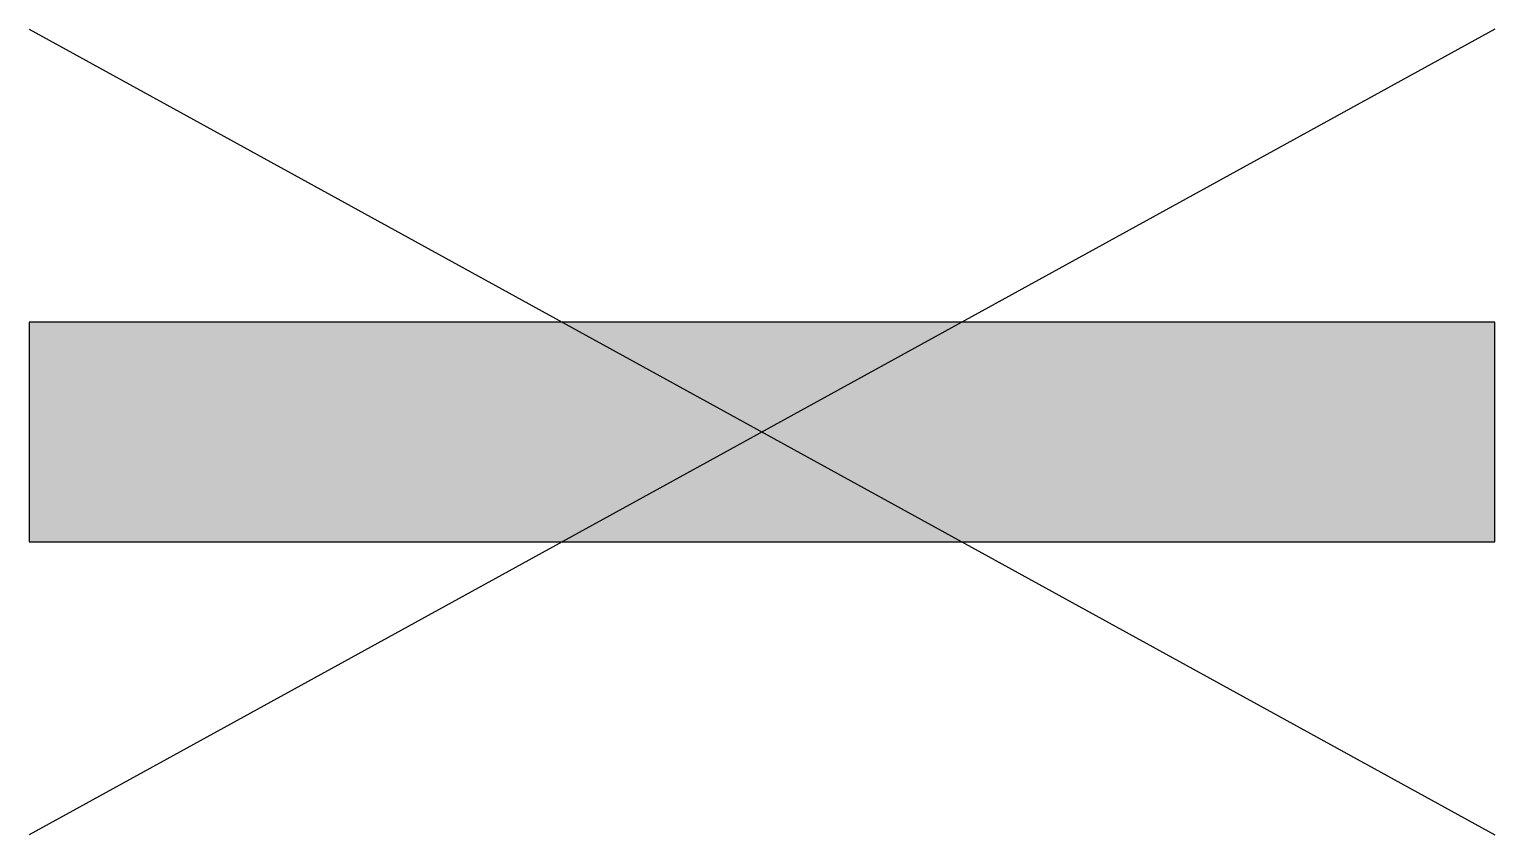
# Model space of a CAD drawing. Header units: metres. Extents: x 0 to 1, y -0.28 to 0.27.
import ezdxf

# ---------------------------------------------------------------- set-up
doc = ezdxf.new("R2010")
doc.units = ezdxf.units.M

msp = doc.modelspace()

# ---------------------------------------------------------------- hatches: boundary and pattern name
msp.add_hatch(color=256).paths.add_polyline_path([(0, 0.075), (0, -0.075), (1, -0.075), (1, 0.075)])

# ---------------------------------------------------------------- linework, layer by layer
at = {"flags": 128}
for points in [[(0, 0.275), (1, -0.275)], [(1, 0.275), (0, -0.275)]]:
    msp.add_lwpolyline(points, dxfattribs=at)
msp.add_lwpolyline([(0, -0.075), (1, -0.075), (1, 0.075), (0, 0.075)], close=True, dxfattribs=at)

doc.saveas('drawing.dxf')
